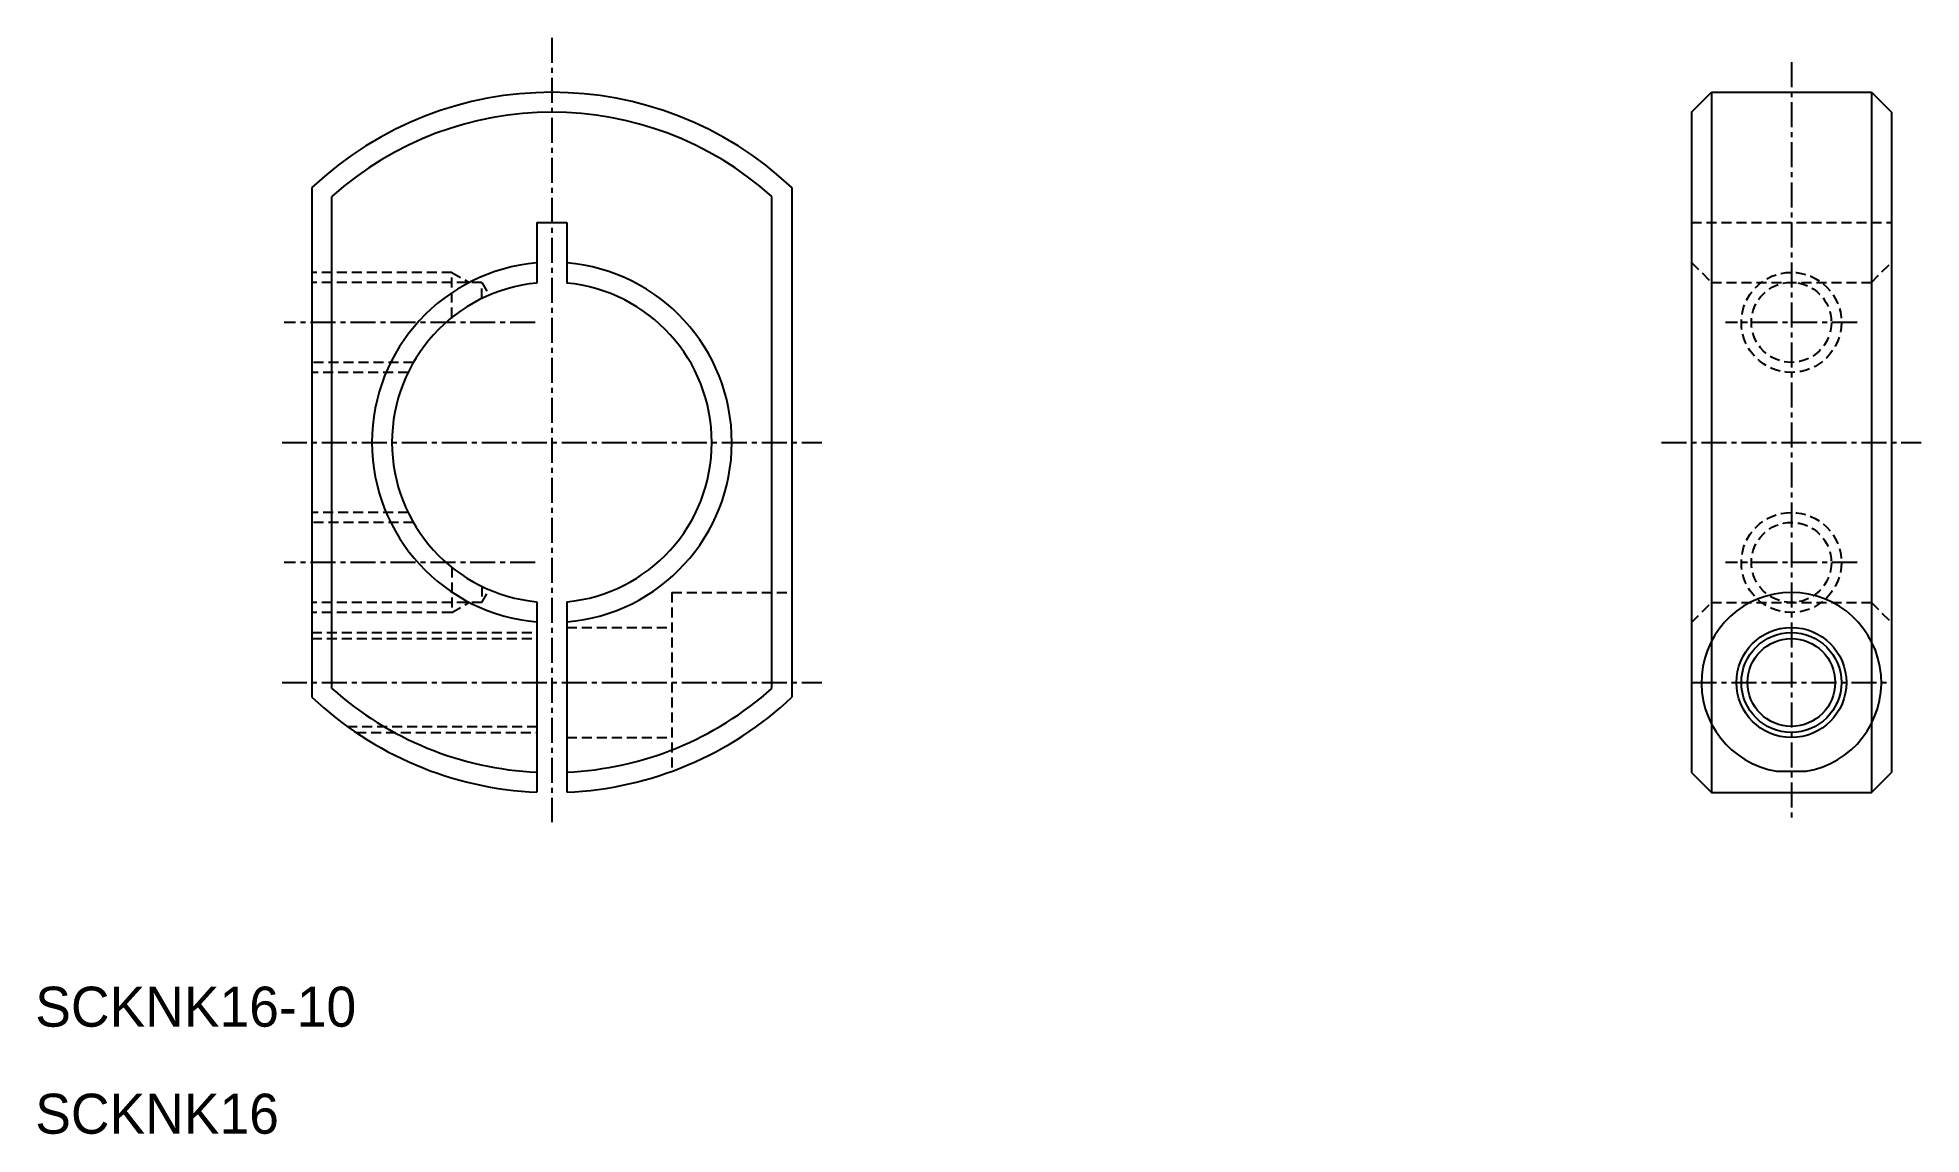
# Model space of a CAD drawing. Extents: x 54.1 to 148.4, y 91.8 to 146.6.
import ezdxf

# ---------------------------------------------------------------- set-up
doc = ezdxf.new("R2010")
doc.units = 0
doc.linetypes.add('CENTER', pattern=[2, 1.25, -0.25, 0.25, -0.25])
doc.linetypes.add('DASHED', pattern=[0.75, 0.5, -0.25])
doc.layers.get('0').update_dxf_attribs({"linetype": 'CONTINUOUS'})
doc.layers.add('CENTER', color=1, linetype='CENTER')

msp = doc.modelspace()

# ---------------------------------------------------------------- linework, layer by layer
at = {"color": 7, "linetype": 'CONTINUOUS'}
for p, q in [((136.858, 142.854), (137.858, 143.854)), ((137.858, 143.854), (145.858, 143.854)), ((137.858, 143.854), (137.858, 108.854)), ((145.858, 143.854), (145.858, 108.854)), ((145.858, 143.854), (146.858, 142.854)), ((136.858, 142.854), (136.858, 109.854)), ((146.858, 142.854), (146.858, 109.854)), ((67.862, 139.092), (67.862, 113.616)), ((68.862, 114.056), (68.862, 138.652)), ((90.862, 114.056), (90.862, 138.652)), ((91.862, 139.092), (91.862, 113.616)), ((79.112, 137.354), (80.612, 137.354)), ((79.112, 137.354), (79.112, 134.319)), ((80.612, 137.354), (80.612, 134.319)), ((79.112, 118.389), (79.112, 108.87)), ((80.612, 118.389), (80.612, 108.87)), ((136.858, 109.854), (137.858, 108.854)), ((141.121, 109.915), (142.595, 109.915)), ((145.858, 108.854), (146.858, 109.854)), ((137.858, 108.854), (145.858, 108.854))]:
    msp.add_line(p, q, dxfattribs=at)
at = {"color": 3, "linetype": 'DASHED'}
for p, q in [((136.858, 137.354), (146.858, 137.354)), ((74.862, 134.854), (67.862, 134.854)), ((74.862, 132.599), (74.862, 134.854)), ((74.862, 134.854), (75.728, 134.354)), ((136.858, 135.354), (137.858, 134.354)), ((145.858, 134.354), (146.858, 135.354)), ((76.362, 134.354), (67.862, 134.354)), ((76.362, 134.354), (76.731, 133.716)), ((76.362, 133.548), (76.362, 134.354)), ((137.858, 134.354), (145.858, 134.354)), ((137.858, 134.354), (137.858, 118.354)), ((145.858, 134.354), (145.858, 118.354)), ((72.934, 130.354), (67.862, 130.354)), ((72.668, 129.854), (67.862, 129.854)), ((72.668, 122.854), (67.862, 122.854)), ((72.934, 122.354), (67.862, 122.354)), ((74.862, 120.109), (74.862, 117.854)), ((76.362, 119.16), (76.362, 118.354)), ((76.362, 118.354), (76.731, 118.992)), ((85.862, 118.854), (85.862, 109.915)), ((85.862, 118.854), (91.862, 118.854)), ((76.362, 118.354), (67.862, 118.354)), ((74.862, 117.854), (67.862, 117.854)), ((74.862, 117.854), (75.728, 118.354)), ((136.858, 117.354), (137.858, 118.354)), ((137.858, 118.354), (145.858, 118.354)), ((145.858, 118.354), (146.858, 117.354)), ((67.862, 116.854), (79.112, 116.854)), ((80.612, 117.104), (85.862, 117.104)), ((67.862, 116.547), (79.112, 116.547)), ((69.625, 112.16), (79.112, 112.16)), ((70.064, 111.854), (79.112, 111.854)), ((80.612, 111.604), (85.862, 111.604))]:
    msp.add_line(p, q, dxfattribs=at)
for centre, radius in [((141.858, 132.354), 2.5), ((141.858, 132.354), 2), ((141.858, 120.354), 2.5), ((141.858, 120.354), 2)]:
    msp.add_circle(centre, radius, dxfattribs=at)
at = {"color": 7, "linetype": 'CONTINUOUS'}
for radius in [2.75, 2.193]:
    msp.add_circle((141.858, 114.354), radius, dxfattribs=at)
at = {"color": 3, "linetype": 'CONTINUOUS'}
msp.add_circle((141.858, 114.354), 2.5, dxfattribs=at)
at = {"color": 7, "linetype": 'CONTINUOUS'}
for centre, radius, start, end in [((79.862, 126.354), 17.5, 46.70819, 133.29181), ((79.862, 126.354), 16.5, 48.18969, 131.81031), ((79.862, 126.354), 9, 94.78019, 265.21981), ((79.862, 126.354), 9, 274.78019, 85.21981), ((79.862, 126.354), 8, 95.37938, 264.62062), ((79.862, 126.354), 8, 275.37938, 84.62062), ((141.858, 114.354), 4.5, 279.42278, 260.57722), ((79.862, 126.354), 16.5, 228.18969, 267.39475), ((79.862, 126.354), 16.5, 272.60525, 311.81031), ((79.862, 126.354), 17.5, 226.70819, 267.54371), ((79.862, 126.354), 17.5, 272.45629, 313.29181)]:
    msp.add_arc(centre, radius, start, end, dxfattribs=at)
at = {"layer": 'CENTER', "color": 1, "linetype": 'CENTER'}
for p, q in [((79.862, 146.583), (79.862, 107.37)), ((141.858, 145.354), (141.858, 107.354)), ((79.032, 132.354), (66.462, 132.354)), ((145.156, 132.354), (138.561, 132.354)), ((66.362, 126.354), (93.362, 126.354)), ((135.358, 126.354), (148.358, 126.354)), ((79.032, 120.354), (66.462, 120.354)), ((145.156, 120.354), (138.561, 120.354)), ((66.362, 114.354), (93.362, 114.354)), ((136.858, 114.354), (146.858, 114.354))]:
    msp.add_line(p, q, dxfattribs=at)

# ---------------------------------------------------------------- texts
at = {"color": 7, "linetype": 'CONTINUOUS'}
for s, p in [('SCKNK16-10', (54.02, 97.149)), ('SCKNK16', (54.02, 91.799))]:
    msp.add_text(s, height=2, dxfattribs=at).set_placement(p)

doc.saveas('drawing.dxf')
